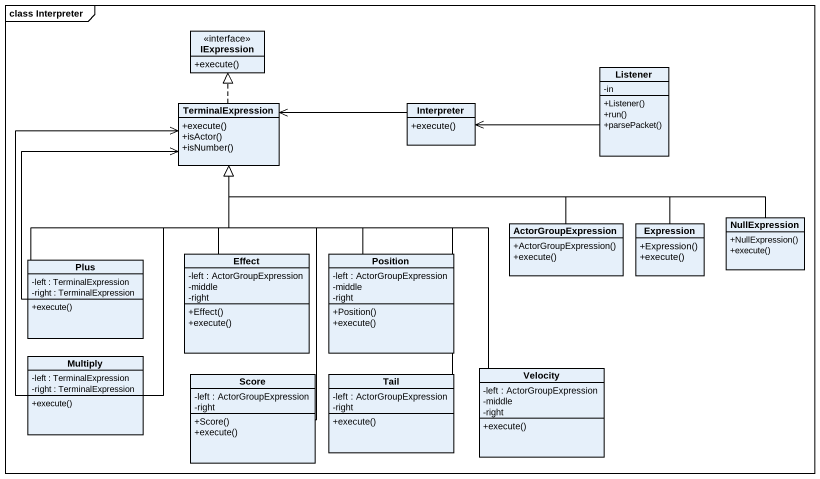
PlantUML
@startuml
mainframe class Interpreter
hide circle
hide empty members
skinparam classAttributeIconSize 0
interface IExpression {
  +execute()
}
class Listener {
  -in
  +Listener()
  +run()
  +parsePacket()
}
class TerminalExpression {
  +execute()
  +isActor()
  +isNumber()
}
class Interpreter {
  +execute()
}
class ActorGroupExpression {
  +ActorGroupExpression()
  +execute()
}
class Expression {
  +Expression()
  +execute()
}
class NullExpression {
  +NullExpression()
  +execute()
}
class Plus {
  -left : TerminalExpression
  -right : TerminalExpression
  +execute()
}
class Effect {
  -left : ActorGroupExpression
  -middle
  -right
  +Effect()
  +execute()
}
class Position {
  -left : ActorGroupExpression
  -middle
  -right
  +Position()
  +execute()
}
class Multiply {
  -left : TerminalExpression
  -right : TerminalExpression
  +execute()
}
class Velocity {
  -left : ActorGroupExpression
  -middle
  -right
  +execute()
}
class Score {
  -left : ActorGroupExpression
  -right
  +Score()
  +execute()
}
class Tail {
  -left : ActorGroupExpression
  -right
  +execute()
}
Listener -left-> Interpreter
TerminalExpression .up.|> IExpression
Interpreter -left-> TerminalExpression
ActorGroupExpression -left-|> TerminalExpression
Expression -left-|> TerminalExpression
NullExpression -left-|> TerminalExpression
Plus -up-|> TerminalExpression
Plus -up-> TerminalExpression
Effect -up-|> TerminalExpression
Position -up-|> TerminalExpression
Multiply -up-|> TerminalExpression
Multiply -up-> TerminalExpression
Velocity -up-|> TerminalExpression
Score -up-|> TerminalExpression
Tail -up-|> TerminalExpression
@enduml
